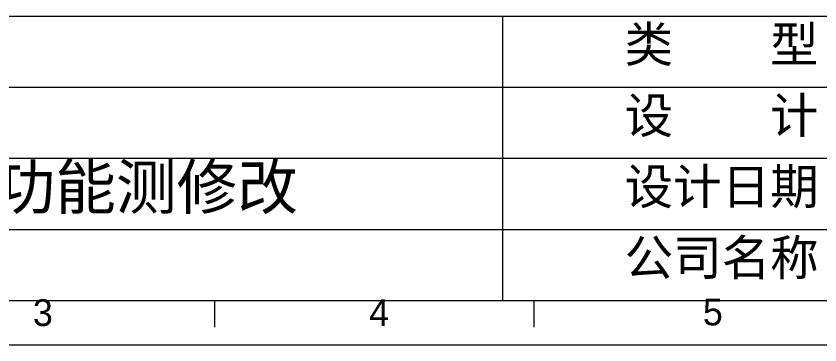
# Model space of a CAD drawing. Header units: millimetres. Extents: x 17 to 508, y 150 to 618.
# Drawn here: x 197.5 to 333, y 150.2 to 205.7 of the extents above; entities that cross this region are included whole.
import ezdxf

# ---------------------------------------------------------------- set-up
doc = ezdxf.new("R2010")
doc.units = ezdxf.units.MM
doc.layers.add('00点位图', color=100, linetype='Continuous')
doc.layers.add('设计图框', color=120, linetype='Continuous')
doc.styles.add('SLDTEXTSTYLE0', font='simhei.ttf', dxfattribs={"bigfont": 'bigfont'})
doc.styles.add('SLDTEXTSTYLE1', font='', dxfattribs={"bigfont": 'bigfont'})
doc.styles.get("Standard").update_dxf_attribs({"font": ''})
doc.styles.get('SLDTEXTSTYLE1').set_extended_font_data('汉仪长仿宋体')
doc.styles.get('Standard').set_extended_font_data('SimSun')

# ---------------------------------------------------------------- blocks, each defined once
blk = doc.blocks.new('YHD点位图')
at = {"layer": '00点位图', "color": 4, "linetype": 'Continuous', "lineweight": 18}
for p, q in [((1667.795, 1273.327), (1954.795, 1273.327)), ((1807.795, 1273.327), (1807.795, 1241.327)), ((1667.795, 1265.327), (1954.795, 1265.327)), ((1667.795, 1257.327), (1954.795, 1257.327)), ((1667.795, 1249.327), (1954.795, 1249.327)), ((1667.795, 1241.327), (1954.795, 1241.327)), ((1775.43, 1241.327), (1775.43, 1238.327)), ((1811.31, 1241.327), (1811.31, 1238.327)), ((1662.795, 1236.327), (1959.795, 1236.327))]:
    blk.add_line(p, q, dxfattribs=at)
at = {"layer": '00点位图', "color": 4, "linetype": 'Continuous', "lineweight": 18, "char_height": 4, "width": 22.58248, "attachment_point": 1, "style": 'SLDTEXTSTYLE0'}
for s, insert in [('{\\fSimSun|b0|i0|c134|p2;\\C6;类    型}', (1821.521, 1272.153)), ('{\\fSimSun|b0|i0|c134|p2;\\C3;设    计}', (1821.521, 1264.153)), ('{\\fSimSun|b0|i0|c134|p2;\\C4;设计日期}', (1821.521, 1256.153)), ('{\\fSimSun|b0|i0|c134|p2;\\C1;公司名称}', (1821.521, 1248.153))]:
    blk.add_mtext(s, dxfattribs=dict(at, insert=insert))
at = {"layer": '00点位图', "color": 4, "linetype": 'Continuous', "lineweight": 0, "char_height": 3, "attachment_point": 1, "style": 'SLDTEXTSTYLE1'}
for s, insert in [('3', (1755.031, 1241.462)), ('4', (1792.824, 1241.471)), ('5', (1830.329, 1241.537))]:
    blk.add_mtext(s, dxfattribs=dict(at, insert=insert))

msp = doc.modelspace()

# ---------------------------------------------------------------- block references
at = {"layer": '设计图框', "xscale": 1.5, "yscale": 1.5, "zscale": 1.5}
msp.add_blockref('YHD点位图', (-2432.17, -1704.34), dxfattribs=at)

# ---------------------------------------------------------------- texts
at = {"layer": '设计图框', "insert": (117.37, 180.57), "char_height": 7.5, "width": 160.0059, "attachment_point": 1}
msp.add_mtext('{\\C6;FTSL0658A0000X1功能测修改}', dxfattribs=at)

doc.saveas('drawing.dxf')
